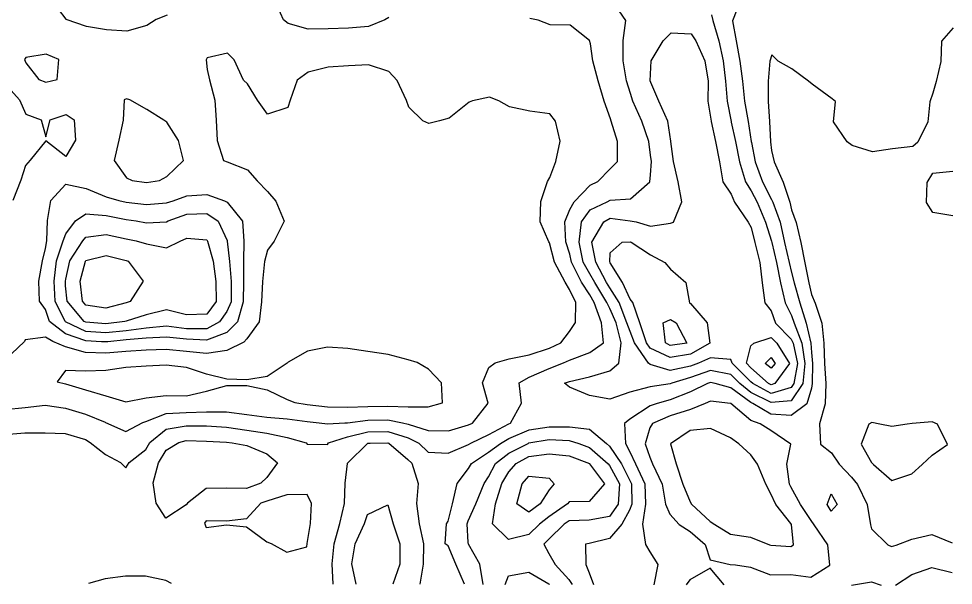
# Model space of a CAD drawing. Header units: metres. Extents: x -1670 to 1663, y -1053 to 1054.
# Drawn here: x 270 to 1660, y -1053 to -210 of the extents above; entities that cross this region are included whole.
import ezdxf

# ---------------------------------------------------------------- set-up
doc = ezdxf.new("R2010")
doc.units = ezdxf.units.M

msp = doc.modelspace()

# ---------------------------------------------------------------- linework, layer by layer
at = {"layer": 'CONTOUR_4p0'}
for points in [[(699.789, -704.545), (671.191, -720.872), (669.764, -722.134), (639.734, -742.168), (609.739, -746.858), (579.756, -746.104), (549.789, -738.603), (519.827, -728.754), (489.851, -725.2), (459.863, -726.608), (429.874, -728.603), (399.879, -733.309), (369.893, -734.143), (339.911, -732.95), (327.653, -750.069), (339.865, -752.976), (369.829, -761.845), (399.793, -770.988), (429.757, -779.603), (459.755, -773.852), (489.747, -770.407), (519.73, -770.966), (549.731, -763.685), (579.735, -755.404), (609.719, -755.308), (639.688, -762.13), (669.64, -776.277), (681.174, -780.863), (699.608, -783.549), (729.583, -787.303), (759.566, -787.894), (789.553, -786.796), (819.538, -786.318), (849.521, -787.022), (879.505, -787.369), (900.589, -781.366), (899.038, -751.379), (879.634, -731.062), (863.174, -721.313), (849.681, -717.176), (819.715, -709.448), (789.741, -704.886), (759.767, -700.241), (729.787, -698.343), (699.789, -704.545)], [(1269.219, -822.46), (1239.701, -842.113), (1247.969, -872.115), (1258.366, -902.123), (1268.975, -928.669), (1270.975, -932.135), (1298.893, -957.647), (1305.668, -962.199), (1328.834, -976.481), (1358.807, -981.3), (1386.898, -992.369), (1388.764, -992.971), (1418.744, -994.923), (1422.505, -992.451), (1419.873, -962.461), (1418.822, -960.71), (1396.335, -932.424), (1388.939, -916.777), (1381.503, -902.406), (1368.949, -872.393), (1359.088, -858.657), (1341.607, -842.347), (1329.163, -833.321), (1299.21, -819.441), (1269.219, -822.46)], [(1539.104, -810.584), (1534.671, -812.807), (1523.186, -842.764), (1538.967, -870.153), (1541.754, -872.791), (1568.89, -896.566), (1598.897, -886.794), (1613.851, -872.957), (1628.945, -858.931), (1651.876, -843.06), (1636.817, -813.042), (1629.059, -809.572), (1599.069, -811.964), (1591.78, -812.939), (1569.075, -816.498), (1551.078, -812.845), (1539.104, -810.584)]]:
    msp.add_lwpolyline(points, dxfattribs=at)
at = {"layer": 'CONTOUR_4p5'}
for points in [[(1660.394, -223.142), (1642.625, -243.368), (1641.755, -273.349), (1634.779, -303.317), (1630.186, -320.28), (1625.636, -333.279), (1622.491, -363.255), (1607.832, -393.205), (1600.018, -399.792), (1570.026, -403.301), (1540.031, -407.888), (1510.069, -398.262), (1502.478, -392.963), (1482.267, -362.932), (1485.072, -332.955), (1480.245, -328.837), (1450.31, -307.333), (1445.154, -302.88), (1420.379, -284.333), (1400.076, -272.792), (1390.442, -263.513), (1387.373, -272.763), (1384.96, -302.741), (1384.794, -332.724), (1386.897, -362.713), (1388.66, -392.7), (1390.115, -405.806), (1394.128, -422.697), (1407.239, -452.71), (1417.419, -482.718), (1419.896, -493.993), (1426.588, -512.722), (1433.54, -542.722), (1439.364, -572.719), (1445.287, -602.716), (1449.59, -620.087), (1454.974, -632.722), (1464.785, -662.728), (1467.874, -692.719), (1468.672, -722.704), (1470.619, -752.693), (1469.984, -782.675), (1461.24, -812.638), (1462.7, -842.625), (1479.032, -855.767), (1490.82, -872.674), (1508.933, -891.882), (1518.126, -902.72), (1532.165, -932.736), (1537.009, -962.731), (1538.74, -968.651), (1563.035, -992.774), (1568.664, -995.03), (1575.478, -992.803), (1598.673, -984.243), (1628.673, -977.037), (1658.628, -989.704)], [(249.824, -791.228), (279.815, -788.363), (309.809, -784.478), (339.782, -789.333), (369.746, -798.126), (399.103, -810.2), (399.702, -810.565), (429.656, -823.677), (455.213, -810.329), (459.675, -808.784), (489.686, -797.259), (519.674, -795.567), (549.661, -794.523), (579.645, -794.554), (609.62, -798.579), (639.596, -802.413), (669.574, -805.148), (699.549, -808.84), (717.073, -810.929), (729.525, -812.633), (755.324, -811.017), (759.514, -810.812), (789.507, -807.004), (819.492, -806.734), (841.359, -811.214), (849.462, -812.879), (879.424, -822.451), (909.407, -823.073), (939.412, -813.946), (945.253, -811.453), (968.376, -781.522), (960.233, -751.519), (969.593, -728.449), (978.813, -721.578), (999.606, -715.614), (1029.604, -709.765), (1059.611, -699.886), (1076.785, -691.82), (1089.652, -675.194), (1098.55, -661.886), (1098.793, -631.903), (1089.796, -612.686), (1083.006, -601.883), (1067.22, -571.863), (1059.971, -543.247), (1058.997, -541.86), (1046.012, -511.847), (1046.869, -481.865), (1056.682, -451.904), (1060.195, -445.879), (1069.466, -421.95), (1075.913, -391.981), (1068.755, -361.981), (1060.413, -351.076), (1030.437, -347.518), (1000.468, -340.591), (984.456, -331.803), (970.517, -326.399), (945.353, -331.713), (940.515, -333.905), (910.476, -357.497), (896.061, -361.584), (880.473, -365.801), (871.358, -361.527), (850.544, -341.422), (847.113, -331.487), (833.406, -301.472), (820.682, -288.444), (790.72, -278.422), (760.733, -279.705), (730.743, -282.028), (700.742, -289.172), (684.501, -301.13), (673.988, -331.09), (670.637, -341.91), (640.629, -351.907), (625.733, -330.979), (610.75, -306.378), (604.801, -300.947), (590.638, -270.931), (580.869, -260.907), (550.868, -268.161), (549.326, -270.836), (550.829, -285.381), (554.355, -300.831), (562.131, -330.833), (564.218, -360.821), (565.561, -390.808), (575.01, -420.814), (580.498, -422.498), (610.455, -434.605), (624.828, -450.912), (640.366, -466.558), (652.685, -480.96), (665.08, -510.972), (650.539, -540.922), (640.165, -554.095), (636.116, -570.873), (632.908, -600.849), (631.713, -630.83), (627.978, -660.806), (609.878, -685.991), (605.253, -690.737), (579.854, -703.184), (549.86, -707.679), (519.882, -704.798), (489.904, -701.969), (459.918, -702.819), (429.929, -704.92), (399.938, -707.559), (369.956, -706.436), (339.991, -698.119), (321.357, -690.086), (310.04, -683.422), (280.047, -687.449), (278.774, -689.989), (249.994, -717.123)], [(281.01, -267.285), (279.062, -270.216), (280.991, -275.564), (300.218, -300.248), (310.91, -303.917), (327.403, -300.31), (329.935, -270.332), (311.005, -262.6), (281.01, -267.285)], [(430.791, -328.722), (427.107, -330.523), (425.607, -360.503), (419.087, -390.472), (412.413, -420.441), (430.522, -446.314), (438.919, -450.485), (460.49, -453.29), (479.597, -450.579), (490.495, -444.495), (515.719, -420.678), (508.057, -390.676), (490.681, -363.483), (485.98, -360.642), (460.739, -344.732), (435.583, -330.542), (430.791, -328.722)], [(1659.749, -503.092), (1629.776, -498.114), (1620.762, -483.186), (1621.568, -453.204), (1629.911, -439.287), (1659.902, -436.651)], [(1299.303, -778.93), (1291.57, -782.264), (1269.291, -791.154), (1239.285, -800.464), (1212.874, -812.067), (1209.259, -818.686), (1202.116, -842.026), (1209.16, -861.877), (1213.116, -872.035), (1227.175, -902.051), (1232.362, -932.047), (1238.949, -946.978), (1252.875, -962.077), (1268.874, -972.536), (1291.114, -992.149), (1298.761, -1014.791), (1328.73, -1021.569), (1336.662, -1022.237), (1358.705, -1025.724), (1388.662, -1037.242), (1418.648, -1036.664), (1448.623, -1040.403), (1476.926, -1022.56), (1473.547, -992.568), (1453.452, -962.538), (1448.816, -956.437), (1433.264, -932.508), (1418.948, -906.058), (1416.777, -902.487), (1412.601, -872.494), (1418.52, -842.524), (1389.155, -822.649), (1373.341, -812.436), (1359.206, -807.403), (1329.28, -782.402), (1329.017, -782.351), (1299.303, -778.93)], [(1319.795, -1052.182), (1298.732, -1027.469), (1268.709, -1044.418), (1262.861, -1052.051)]]:
    msp.add_lwpolyline(points, dxfattribs=at)
at = {"layer": 'CONTOUR_5p0'}
for points in [[(491.046, -204.436), (474.985, -210.698), (461.026, -219.659), (431.021, -228.456), (401.042, -226.146), (371.069, -221.372), (341.109, -210.663), (340.733, -210.389), (317.929, -180.353)], [(820.867, -207.852), (814.902, -211.478), (790.852, -221.105), (760.862, -223.679), (730.875, -224.858), (700.89, -225.099), (670.924, -216.84), (664.411, -211.133), (650.982, -181.118)], [(1343.76, -182.712), (1331.761, -212.668), (1337.32, -242.664), (1343.138, -272.661), (1346.714, -302.653), (1349.984, -332.644), (1355.169, -362.64), (1359.921, -392.634), (1360.158, -393.981), (1365.764, -422.631), (1376.82, -452.64), (1389.947, -478.643), (1392.058, -482.659), (1402.681, -512.667), (1409.322, -542.666), (1416.192, -572.666), (1419.681, -587.499), (1423.786, -602.667), (1432.234, -632.67), (1441.643, -662.675), (1448.439, -692.674), (1449.391, -706.525), (1450.897, -722.664), (1450.67, -752.647), (1449.269, -759.5), (1442.389, -782.611), (1419.192, -800.093), (1389.212, -797.955), (1362.311, -782.427), (1359.267, -780.965), (1329.334, -758.883), (1306.454, -752.315), (1299.368, -750.8), (1295.001, -752.289), (1269.351, -765.122), (1239.34, -776.747), (1219.968, -782.1), (1209.335, -785.626), (1179.306, -805.461), (1171.208, -811.971), (1172.725, -841.959), (1179.194, -853.914), (1187.843, -871.977), (1201.721, -901.993), (1202.754, -931.979), (1198.168, -961.952), (1202.495, -991.945), (1208.836, -1003.065), (1220.868, -1021.971), (1215.161, -1051.942)], [(249.74, -828.146), (279.729, -826.085), (309.714, -825.774), (339.695, -827.099), (369.66, -835.872), (376.596, -840.132), (399.593, -858.331), (421.688, -870.219), (429.532, -877.785), (434.903, -870.25), (459.579, -850.723), (465.422, -840.336), (489.632, -820.488), (519.629, -815.311), (549.613, -815.522), (579.593, -817.21), (609.567, -821.692), (639.54, -826.55), (669.51, -832.843), (697.865, -840.869), (699.472, -842.606), (729.455, -843.403), (731.214, -840.945), (759.466, -831.74), (789.467, -824.434), (819.452, -824.078), (849.415, -833.357), (865.645, -841.254), (879.351, -854.474), (909.331, -856.09), (939.344, -843.472), (942.764, -841.431), (969.363, -828.319), (999.384, -812.549), (1001.866, -811.583), (1018.068, -781.636), (1014.798, -751.645), (1029.528, -743.106), (1059.542, -730.138), (1080.649, -721.812), (1089.554, -717.739), (1119.565, -706.209), (1140.287, -691.966), (1137.361, -661.975), (1126.412, -631.966), (1119.762, -620.705), (1107.482, -601.939), (1092.602, -571.921), (1089.917, -559.96), (1084.182, -541.918), (1082.579, -511.931), (1090.069, -493.715), (1096.383, -481.979), (1120.137, -457.321), (1131.626, -452.076), (1150.177, -433.079), (1160.835, -422.16), (1161.178, -392.177), (1151.47, -362.171), (1150.348, -358.742), (1140.916, -332.163), (1132.403, -302.16), (1124.292, -272.157), (1120.621, -247.07), (1119.404, -242.162), (1090.701, -219.279), (1060.718, -218.584), (1043.089, -212.003), (1030.755, -209.319)], [(250.934, -306.892), (271.801, -330.167), (280.816, -351.576), (303.555, -360.223), (310.723, -385.567), (317.09, -360.254), (340.784, -352), (352.671, -360.336), (355.045, -390.325), (340.641, -414.566), (310.709, -391.526), (287.393, -420.154), (280.641, -427.933), (273.411, -450.106), (261.737, -480.063)], [(340.546, -456.049), (370.516, -462.347), (400.472, -474.604), (419.464, -480.425), (430.438, -482.826), (460.414, -486.358), (490.405, -483.767), (500.305, -480.61), (520.413, -473.193), (550.402, -471.229), (576.553, -480.785), (580.361, -482.606), (603.196, -510.83), (605.29, -540.818), (604.727, -570.801), (604.921, -600.785), (604.414, -630.768), (595.56, -660.731), (579.916, -676.495), (549.905, -687.808), (519.924, -686.645), (489.946, -683.551), (459.959, -685.008), (429.968, -687.752), (403.035, -690.274), (399.977, -690.626), (393.502, -690.252), (369.996, -689.131), (340.036, -678.434), (316.286, -660.091), (310.135, -642.136), (301.286, -630.073), (300.089, -600.086), (305.592, -570.115), (310.342, -551.575), (312.018, -540.146), (312.978, -510.164), (318.248, -480.192), (340.546, -456.049)], [(1478.892, -916.474), (1487.589, -932.633), (1478.833, -942.339), (1472.539, -932.599), (1478.892, -916.474)], [(639.308, -927.776), (630.662, -930.666), (609.264, -953.749), (579.271, -957.486), (549.289, -956.697), (546.481, -960.457), (549.265, -966.981), (579.26, -962.679), (609.237, -965.552), (639.17, -987.908), (645.746, -990.668), (669.118, -1003.67), (699.121, -995.628), (699.454, -990.791), (704.559, -960.819), (706.061, -930.839), (699.3, -917.777), (669.314, -918.304), (639.308, -927.776)], [(1574.622, -1052.768), (1598.552, -1036.595), (1628.56, -1026.355), (1658.527, -1033.555)], [(497.378, -1050.296), (489.117, -1045.417), (459.147, -1039.207), (429.163, -1039.144), (399.169, -1043.121), (374.399, -1050.014)], [(1509.161, -1052.617), (1538.558, -1047.811), (1552.868, -1052.718)]]:
    msp.add_lwpolyline(points, dxfattribs=at)
at = {"layer": 'CONTOUR_5p5'}
for points in [[(1300.626, -204.064), (1302.589, -212.6), (1311.811, -242.605), (1318.317, -272.604), (1321.709, -302.595), (1324.144, -332.585), (1329.943, -362.582), (1330.243, -363.663), (1336.548, -392.58), (1342.283, -422.577), (1351.569, -452.582), (1359.992, -465.993), (1368.821, -482.606), (1381.199, -512.618), (1389.804, -540.545), (1390.331, -542.622), (1397.489, -572.623), (1403.164, -602.619), (1410.434, -632.62), (1419.533, -651.535), (1423.516, -662.633), (1435.23, -692.644), (1439.545, -722.637), (1436.65, -752.614), (1419.241, -778.399), (1389.252, -780.543), (1359.302, -765.826), (1342.832, -752.399), (1329.38, -738.954), (1299.408, -733.352), (1269.4, -743.713), (1241.648, -752.166), (1239.394, -753.112), (1209.4, -757.473), (1179.397, -765.476), (1149.39, -775.59), (1119.418, -770.124), (1089.462, -757.879), (1082.051, -751.799), (1089.481, -749.522), (1119.481, -742.675), (1149.486, -733.875), (1162.945, -722.001), (1166.49, -692.026), (1158.745, -662.024), (1149.7, -640.803), (1145.323, -632.01), (1127.04, -601.984), (1119.834, -589.394), (1109.971, -571.961), (1103.785, -541.963), (1107.378, -511.988), (1120.053, -494.203), (1145.444, -482.092), (1150.07, -479.736), (1180.059, -477.776), (1209.138, -452.255), (1210.125, -442.251), (1211.274, -422.276), (1210.193, -412.773), (1207.395, -392.283), (1197.313, -362.276), (1183.926, -332.262), (1180.42, -320.89), (1174.435, -302.256), (1169.598, -272.262), (1169.624, -242.278), (1173.439, -212.303), (1152.353, -182.271)], [(370.429, -500.096), (400.409, -502.318), (430.379, -508.252), (444.989, -510.467), (460.352, -513.303), (490.34, -511.812), (492.761, -510.576), (520.35, -500.557), (550.337, -499.612), (566.996, -510.747), (580.23, -539.572), (580.564, -540.762), (584.104, -570.754), (586.271, -600.742), (586.26, -630.726), (579.987, -645.423), (569.193, -660.671), (549.943, -671.211), (519.96, -670.967), (489.983, -667.396), (459.993, -670.092), (430, -673.932), (400.008, -677.175), (370.028, -675.286), (340.077, -660.637), (339.439, -660.144), (324.392, -630.126), (322.972, -600.139), (326.784, -570.164), (336.609, -540.202), (340.377, -529.661), (354.633, -510.26), (370.429, -500.096)], [(933.618, -1051.296), (920.488, -1021.282), (909.015, -993.892), (904.858, -991.262), (906.686, -961.283), (909.099, -957.176), (915.58, -931.319), (922.431, -901.351), (939.263, -879.03), (943.837, -871.417), (969.303, -854.709), (987.08, -841.532), (999.334, -834.2), (1029.348, -821.45), (1059.343, -816.782), (1089.327, -816.829), (1119.303, -820.519), (1144.503, -841.894), (1149.228, -845.923), (1166.798, -871.929), (1179.096, -896.655), (1181.816, -901.947), (1182.341, -931.932), (1178.994, -940.997), (1167.357, -961.881), (1148.914, -982.943), (1118.913, -990.311), (1113.561, -991.741), (1114.001, -1021.726), (1118.812, -1034.168), (1125.49, -1051.736)], [(519.578, -837.373), (549.56, -838.451), (579.541, -839.682), (587.765, -840.616), (609.515, -844.527), (639.47, -857.154), (655.161, -870.754), (639.389, -892.332), (630.414, -900.682), (609.367, -908.824), (579.385, -908), (549.399, -908.537), (521.429, -930.416), (519.359, -933), (489.329, -953.086), (474.667, -930.308), (470.181, -900.314), (478.083, -870.349), (489.562, -851.434), (508.371, -840.434), (519.578, -837.373)], [(737.89, -1050.847), (736.781, -1020.86), (739.567, -990.883), (747.756, -960.918), (755.044, -930.951), (755.927, -900.969), (759.374, -871.759), (759.466, -870.994), (789.428, -841.268), (793.016, -841.087), (819.414, -840.57), (821.024, -841.151), (849.34, -865.81), (854.937, -871.213), (864.376, -901.218), (862.124, -931.197), (866.214, -961.19), (872.509, -991.188), (872.084, -1021.171), (866.902, -1051.143)]]:
    msp.add_lwpolyline(points, dxfattribs=at)
at = {"layer": 'CONTOUR_6p0'}
for points in [[(1240.596, -230.805), (1270.577, -232.202), (1277.382, -242.526), (1290.825, -272.541), (1295.636, -302.535), (1295.536, -332.519), (1300.262, -362.054), (1300.307, -362.513), (1306.546, -392.511), (1312.625, -422.509), (1317.623, -452.504), (1329.996, -471.013), (1335.202, -482.528), (1355.074, -512.558), (1359.867, -520.18), (1365.37, -542.565), (1372.61, -572.565), (1376.227, -602.557), (1380.187, -632.55), (1389.565, -644.593), (1395.908, -662.57), (1419.453, -686.591), (1422.021, -692.614), (1428.805, -722.613), (1423.074, -752.583), (1419.288, -758.191), (1389.282, -767.605), (1362.035, -752.443), (1359.338, -750.03), (1331.665, -722.389), (1329.43, -716.941), (1299.453, -714.056), (1281.576, -722.274), (1269.44, -726.534), (1239.441, -732.9), (1209.477, -723.981), (1207.304, -722.103), (1186.1, -692.071), (1179.605, -675.266), (1174.948, -662.062), (1163.452, -632.052), (1149.77, -610.354), (1144.612, -602.025), (1128.754, -572.004), (1122.894, -542.007), (1140.61, -512.064), (1150.008, -506.573), (1179.984, -510.231), (1188.595, -512.175), (1209.95, -518.256), (1239.944, -514.037), (1244.48, -512.303), (1256.833, -482.348), (1251.284, -452.352), (1244.404, -422.352), (1240.353, -392.359), (1240.225, -391.826), (1235.845, -362.365), (1222.363, -332.35), (1210.442, -304.509), (1209.747, -302.338), (1210.493, -282.148), (1211.108, -272.357), (1228.779, -242.414), (1240.596, -230.805)], [(370.35, -534.809), (400.343, -530.757), (430.314, -536.998), (444.908, -540.451), (460.28, -544.871), (490.252, -550.408), (510.721, -540.601), (520.268, -536.473), (550.247, -538.951), (551.303, -540.695), (559.515, -570.697), (563.635, -600.69), (564.102, -630.675), (549.994, -649.097), (520.007, -650.174), (490.039, -643.113), (460.038, -650.471), (430.032, -659.874), (428.172, -660.347), (400.038, -663.799), (370.059, -661.441), (367.558, -660.209), (342.237, -630.167), (340.2, -606.976), (339.764, -600.177), (340.222, -597.466), (346.541, -570.209), (365.735, -540.269), (370.35, -534.809)], [(961.048, -1051.359), (956.186, -1021.364), (939.234, -991.341), (939.011, -988.914), (937.383, -961.353), (939.084, -957.054), (950.029, -931.398), (962.624, -901.444), (969.219, -891.423), (979.735, -871.499), (999.284, -856.133), (1027.849, -841.626), (1029.303, -840.973), (1059.299, -835.888), (1089.28, -837.158), (1103.69, -841.8), (1119.24, -847.684), (1146.84, -871.883), (1149.162, -874.66), (1163.848, -901.906), (1161.934, -931.885), (1148.989, -950.152), (1118.991, -956.071), (1089.005, -956.759), (1081.869, -961.685), (1058.958, -984.174), (1051.276, -991.598), (1058.909, -1005.663), (1068.356, -1021.621), (1088.805, -1044.058), (1093.536, -1051.663)], [(772.386, -1050.926), (765.673, -1020.927), (770.949, -990.955), (784.871, -961.003), (789.185, -947.262), (819.202, -932.915), (827.122, -961.1), (837.174, -991.107), (837.332, -1021.091), (826.901, -1051.051)]]:
    msp.add_lwpolyline(points, dxfattribs=at)
at = {"layer": 'CONTOUR_6p5'}
for points in [[(1179.912, -541.621), (1181.136, -542.141), (1209.852, -561.078), (1231.46, -572.241), (1239.787, -582.246), (1262.492, -602.296), (1267.848, -632.292), (1269.654, -633.305), (1294.525, -662.337), (1298.485, -692.329), (1269.48, -709.015), (1239.484, -713.893), (1209.533, -699.721), (1203.852, -692.112), (1194.011, -662.106), (1183.638, -632.098), (1179.716, -626.833), (1168.393, -602.079), (1149.856, -572.946), (1149.41, -572.052), (1149.89, -557.851), (1167.732, -542.11), (1179.912, -541.621)], [(370.27, -569.423), (400.271, -562.19), (430.239, -569.464), (433.033, -570.407), (455.257, -600.442), (436.084, -630.382), (430.095, -632.371), (400.092, -640.625), (370.117, -636.108), (365.06, -630.219), (361.8, -600.228), (369.703, -570.262), (370.27, -569.423)], [(1389.474, -684.058), (1397.82, -692.558), (1416.753, -722.585), (1394.951, -752.519), (1389.312, -754.667), (1385.411, -752.497), (1359.386, -729.207), (1352.608, -722.438), (1359.462, -696.38), (1363.523, -692.479), (1389.474, -684.058)], [(1029.256, -861.212), (1059.25, -856.907), (1089.227, -860.34), (1119.185, -871.578), (1119.461, -871.82), (1141.743, -901.855), (1119.055, -928.247), (1089.07, -928.648), (1086.342, -931.711), (1059.035, -950.746), (1045.049, -961.6), (1028.99, -977.185), (998.989, -984.355), (975.21, -961.44), (979.332, -931.466), (988.854, -901.504), (999.22, -883.977), (1010.354, -871.569), (1029.256, -861.212)], [(993.675, -1051.433), (998.865, -1038.621), (1028.861, -1033.255), (1058.806, -1050.347), (1059.957, -1051.586)]]:
    msp.add_lwpolyline(points, dxfattribs=at)
at = {"layer": 'CONTOUR_7p0'}
for points in [[(1239.615, -657.138), (1248.377, -662.231), (1263.98, -692.25), (1239.525, -696.106), (1232.199, -692.177), (1228.884, -662.186), (1239.615, -657.138)], [(1389.405, -714.042), (1395.231, -722.536), (1389.369, -729.895), (1380.788, -722.502), (1389.405, -714.042)], [(1029.189, -890.338), (1059.166, -893.577), (1066.523, -901.682), (1059.127, -910.723), (1046.11, -931.619), (1029.067, -943.808), (1011.062, -931.538), (1019.036, -901.573), (1029.189, -890.338)]]:
    msp.add_lwpolyline(points, dxfattribs=at)

doc.saveas('drawing.dxf')
